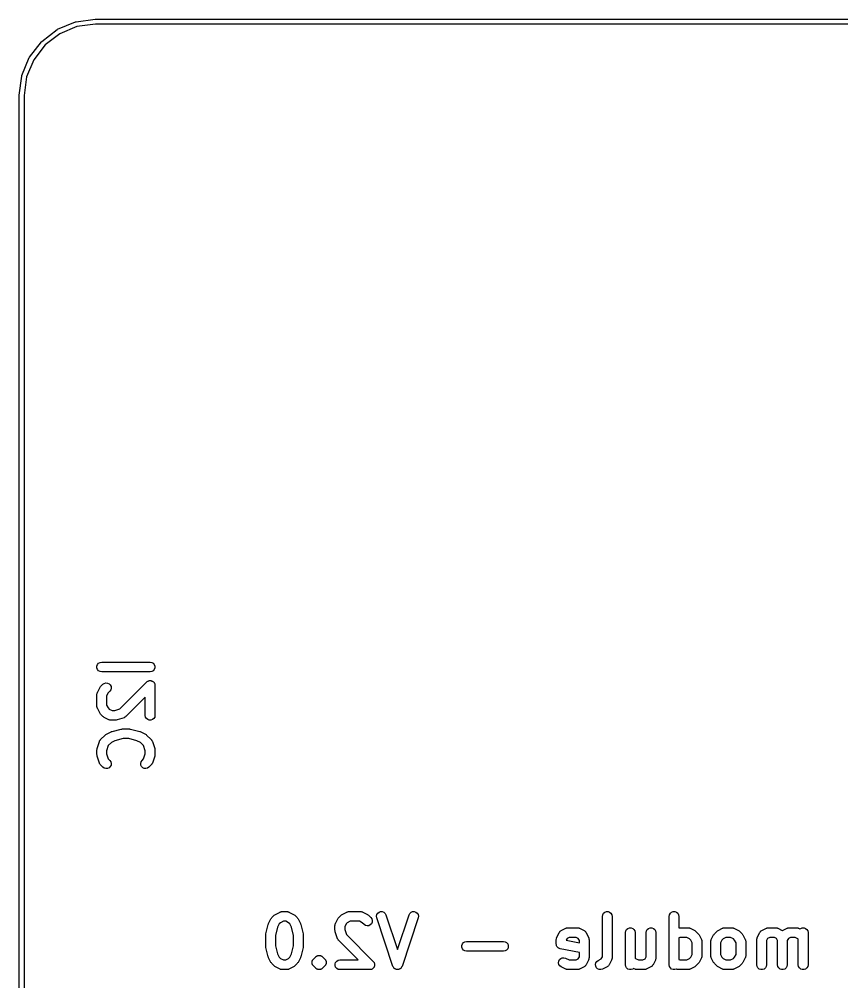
# Model space of a CAD drawing. Extents: x 51.7 to 143, y -96 to -37.9.
# Drawn here: x 51.74 to 77.23, y -67.73 to -37.9 of the extents above; entities that cross this region are included whole.
import ezdxf

# ---------------------------------------------------------------- set-up
doc = ezdxf.new("R2010")
doc.units = 0
doc.header["$MEASUREMENT"] = 0
doc.layers.add('BLACK', color=7, linetype='CONTINUOUS')

msp = doc.modelspace()

# ---------------------------------------------------------------- linework, layer by layer
at = {"layer": 'BLACK', "linetype": 'CONTINUOUS'}
for p, q in [((52.9303, -38.21), (53.4816, -37.9816)), ((53.5299, -38.124), (52.9968, -38.3448)), ((53.4816, -37.9816), (53.5005, -37.9765)), ((53.5005, -37.9765), (54.0906, -37.8989)), ((54.1069, -38.048), (53.5299, -38.124)), ((54.0906, -37.8989), (54.0954, -37.898)), ((54.0954, -37.898), (83.9536, -37.898)), ((83.872, -38.048), (54.1069, -38.048)), ((52.4399, -38.5831), (52.9133, -38.2198)), ((52.9968, -38.3448), (52.539, -38.696)), ((52.9133, -38.2198), (52.9303, -38.21)), ((52.0628, -39.0703), (52.4261, -38.5969)), ((52.539, -38.696), (52.1878, -39.1538)), ((52.4261, -38.5969), (52.4399, -38.5831)), ((52.053, -39.0873), (52.0628, -39.0703)), ((51.8246, -39.6386), (52.053, -39.0873)), ((52.1878, -39.1538), (51.967, -39.6869)), ((51.7418, -40.2476), (51.8195, -39.6576)), ((51.8195, -39.6576), (51.8246, -39.6386)), ((51.8246, -39.6386), (51.8246, -39.6386)), ((51.967, -39.6869), (51.891, -40.2639)), ((51.741, -40.2524), (51.7418, -40.2476)), ((51.741, -93.8596), (51.741, -40.2524)), ((51.891, -40.2639), (51.891, -93.8502)), ((54.1667, -57.8967), (54.2002, -57.8568)), ((54.2002, -57.8568), (54.2453, -57.8308)), ((54.2453, -57.8308), (54.2966, -57.8217)), ((54.2966, -57.8217), (55.7966, -57.8217)), ((55.7966, -57.8217), (55.8479, -57.8308)), ((55.8479, -57.8308), (55.893, -57.8568)), ((55.893, -57.8568), (55.9265, -57.8967)), ((54.1488, -57.9457), (54.1667, -57.8967)), ((54.1488, -57.9978), (54.1488, -57.9457)), ((54.1667, -58.0467), (54.1488, -57.9978)), ((54.2002, -58.0866), (54.1667, -58.0467)), ((54.2453, -58.1127), (54.2002, -58.0866)), ((54.2966, -58.1217), (54.2453, -58.1127)), ((55.7966, -58.1217), (54.2966, -58.1217)), ((55.8479, -58.1127), (55.7966, -58.1217)), ((55.893, -58.0866), (55.8479, -58.1127)), ((55.9265, -58.0467), (55.893, -58.0866)), ((55.9265, -57.8967), (55.9443, -57.9457)), ((55.9443, -57.9978), (55.9265, -58.0467)), ((55.9443, -57.9457), (55.9443, -57.9978)), ((54.8584, -59.2692), (55.6905, -58.4371)), ((55.6905, -58.4371), (55.7066, -58.4258)), ((55.7066, -58.4258), (55.7216, -58.4132)), ((55.7216, -58.4132), (55.7278, -58.411)), ((55.7278, -58.411), (55.7332, -58.4072)), ((55.7332, -58.4072), (55.7521, -58.4021)), ((55.7521, -58.4021), (55.7705, -58.3954)), ((55.7705, -58.3954), (55.7771, -58.3954)), ((55.7771, -58.3954), (55.7835, -58.3937)), ((55.7835, -58.3937), (55.803, -58.3954)), ((55.803, -58.3954), (55.8226, -58.3954)), ((55.8226, -58.3954), (55.8288, -58.3977)), ((55.8288, -58.3977), (55.8354, -58.3983)), ((55.8354, -58.3983), (55.8532, -58.4065)), ((55.8532, -58.4065), (55.8716, -58.4132)), ((55.8716, -58.4132), (55.8766, -58.4175)), ((55.8766, -58.4175), (55.8826, -58.4203)), ((55.8826, -58.4203), (55.8965, -58.4341)), ((55.8965, -58.4341), (55.9115, -58.4467)), ((55.9115, -58.4467), (55.9148, -58.4524)), ((55.9148, -58.4524), (55.9194, -58.4571)), ((55.9194, -58.4571), (55.9277, -58.4749)), ((54.1599, -58.7701), (54.1624, -58.7618)), ((54.1624, -58.7618), (54.2338, -58.6189)), ((54.2338, -58.6189), (54.2481, -58.5996)), ((54.2481, -58.5996), (54.2619, -58.5799)), ((54.2619, -58.5799), (54.3334, -58.5085)), ((54.3334, -58.5085), (54.376, -58.4786)), ((54.376, -58.4786), (54.4264, -58.4651)), ((54.4264, -58.4651), (54.4782, -58.4697)), ((54.4782, -58.4697), (54.5255, -58.4917)), ((54.5455, -58.7206), (54.4913, -58.7749)), ((54.5255, -58.4917), (54.5623, -58.5285)), ((54.5754, -58.678), (54.5455, -58.7206)), ((54.5623, -58.5285), (54.5843, -58.5757)), ((54.5889, -58.6276), (54.5754, -58.678)), ((54.5843, -58.5757), (54.5889, -58.6276)), ((55.9277, -58.4749), (55.9375, -58.4918)), ((55.9375, -58.4918), (55.9387, -58.4983)), ((55.9387, -58.4983), (55.9415, -58.5043)), ((55.9415, -58.5043), (55.9432, -58.5238)), ((55.9432, -58.5238), (55.9466, -58.5431)), ((55.9466, -58.5431), (55.9466, -59.4717)), ((54.1466, -58.8289), (54.1481, -58.8203)), ((54.1466, -59.186), (54.1466, -58.8289)), ((54.1476, -58.8117), (54.1526, -58.7949)), ((54.1481, -58.8203), (54.1476, -58.8117)), ((54.1526, -58.7949), (54.1556, -58.7776)), ((54.1556, -58.7776), (54.1599, -58.7701)), ((54.4913, -58.7749), (54.4466, -58.8643)), ((54.4466, -58.8643), (54.4466, -59.1506)), ((55.6466, -58.9053), (55.0455, -59.5064)), ((55.6466, -59.4717), (55.6466, -58.9053)), ((54.1481, -59.1945), (54.1466, -59.186)), ((54.1476, -59.2032), (54.1481, -59.1945)), ((54.1526, -59.22), (54.1476, -59.2032)), ((54.1556, -59.2373), (54.1526, -59.22)), ((54.1599, -59.2448), (54.1556, -59.2373)), ((54.1624, -59.2531), (54.1599, -59.2448)), ((54.2338, -59.3959), (54.1624, -59.2531)), ((54.4466, -59.1506), (54.4913, -59.24)), ((54.4913, -59.24), (54.5283, -59.277)), ((54.5283, -59.277), (54.6177, -59.3217)), ((54.6177, -59.3217), (54.7008, -59.3217)), ((54.7008, -59.3217), (54.8584, -59.2692)), ((54.2481, -59.4152), (54.2338, -59.3959)), ((54.2619, -59.4349), (54.2481, -59.4152)), ((54.3334, -59.5064), (54.2619, -59.4349)), ((54.353, -59.5201), (54.3334, -59.5064)), ((54.3723, -59.5344), (54.353, -59.5201)), ((54.5152, -59.6059), (54.3723, -59.5344)), ((54.5235, -59.6083), (54.5152, -59.6059)), ((54.531, -59.6127), (54.5235, -59.6083)), ((54.5483, -59.6157), (54.531, -59.6127)), ((54.5651, -59.6207), (54.5483, -59.6157)), ((54.5738, -59.6202), (54.5651, -59.6207)), ((54.5823, -59.6217), (54.5738, -59.6202)), ((54.7251, -59.6217), (54.5823, -59.6217)), ((54.7488, -59.6175), (54.7251, -59.6217)), ((54.7726, -59.614), (54.7488, -59.6175)), ((54.9869, -59.5426), (54.7726, -59.614)), ((54.9945, -59.5385), (54.9869, -59.5426)), ((55.0028, -59.5362), (54.9945, -59.5385)), ((55.0172, -59.5262), (55.0028, -59.5362)), ((55.0327, -59.5178), (55.0172, -59.5262)), ((55.0384, -59.5113), (55.0327, -59.5178)), ((55.0455, -59.5064), (55.0384, -59.5113)), ((55.6556, -59.523), (55.6466, -59.4717)), ((55.6817, -59.5681), (55.6556, -59.523)), ((55.7216, -59.6016), (55.6817, -59.5681)), ((55.7705, -59.6194), (55.7216, -59.6016)), ((55.8226, -59.6194), (55.7705, -59.6194)), ((55.8716, -59.6016), (55.8226, -59.6194)), ((55.9115, -59.5681), (55.8716, -59.6016)), ((55.9375, -59.523), (55.9115, -59.5681)), ((55.9466, -59.4717), (55.9375, -59.523)), ((54.6173, -59.969), (54.903, -59.8976)), ((54.903, -59.8976), (54.9214, -59.8963)), ((54.9214, -59.8963), (54.9394, -59.8931)), ((54.9394, -59.8931), (55.1537, -59.8931)), ((55.1537, -59.8931), (55.1718, -59.8963)), ((55.1718, -59.8963), (55.1901, -59.8976)), ((55.1901, -59.8976), (55.4758, -59.969)), ((54.2321, -60.2655), (54.2421, -60.2511)), ((54.2421, -60.2511), (54.2505, -60.2356)), ((54.2505, -60.2356), (54.257, -60.2299)), ((54.257, -60.2299), (54.2619, -60.2228)), ((54.2619, -60.2228), (54.4048, -60.0799)), ((54.4048, -60.0799), (54.4245, -60.0662)), ((54.4245, -60.0662), (54.4438, -60.0518)), ((54.4438, -60.0518), (54.5866, -59.9804)), ((54.5866, -59.9804), (54.6024, -59.9757)), ((54.6024, -59.9757), (54.6173, -59.969)), ((54.9579, -60.1931), (54.7061, -60.2561)), ((55.1352, -60.1931), (54.9579, -60.1931)), ((55.3871, -60.2561), (55.1352, -60.1931)), ((55.4758, -59.969), (55.4908, -59.9757)), ((55.4908, -59.9757), (55.5065, -59.9804)), ((55.5065, -59.9804), (55.6494, -60.0518)), ((55.6494, -60.0518), (55.6687, -60.0661)), ((55.6687, -60.0661), (55.6884, -60.0799)), ((55.6884, -60.0799), (55.8312, -60.2228)), ((55.8312, -60.2228), (55.8362, -60.2299)), ((55.8362, -60.2299), (55.8426, -60.2356)), ((55.8426, -60.2356), (55.851, -60.2511)), ((55.851, -60.2511), (55.8611, -60.2655)), ((54.1466, -60.5431), (54.1507, -60.5195)), ((54.1466, -60.686), (54.1466, -60.5431)), ((54.1507, -60.5195), (54.1543, -60.4957)), ((54.1543, -60.4957), (54.2257, -60.2814)), ((54.2257, -60.2814), (54.2298, -60.2738)), ((54.2298, -60.2738), (54.2321, -60.2655)), ((54.4991, -60.4099), (54.4466, -60.5675)), ((54.5997, -60.3093), (54.4991, -60.4099)), ((54.7061, -60.2561), (54.5997, -60.3093)), ((55.4934, -60.3093), (55.3871, -60.2561)), ((55.594, -60.4099), (55.4934, -60.3093)), ((55.6466, -60.5675), (55.594, -60.4099)), ((55.8611, -60.2655), (55.8633, -60.2738)), ((55.8633, -60.2738), (55.8674, -60.2814)), ((55.8674, -60.2814), (55.9389, -60.4957)), ((55.9389, -60.4957), (55.9424, -60.5195)), ((55.9424, -60.5195), (55.9466, -60.5431)), ((55.9466, -60.5431), (55.9466, -60.686)), ((54.1507, -60.7097), (54.1466, -60.686)), ((54.1543, -60.7334), (54.1507, -60.7097)), ((54.2257, -60.9477), (54.1543, -60.7334)), ((54.4466, -60.5675), (54.4466, -60.6617)), ((54.4466, -60.6617), (54.4991, -60.8193)), ((54.4991, -60.8193), (54.5455, -60.8656)), ((55.5476, -60.8656), (55.594, -60.8193)), ((55.594, -60.8193), (55.6466, -60.6617)), ((55.6466, -60.6617), (55.6466, -60.5675)), ((55.9389, -60.7334), (55.8674, -60.9477)), ((55.9424, -60.7097), (55.9389, -60.7334)), ((55.9466, -60.686), (55.9424, -60.7097)), ((54.2298, -60.9553), (54.2257, -60.9477)), ((54.2321, -60.9637), (54.2298, -60.9553)), ((54.2421, -60.9781), (54.2321, -60.9637)), ((54.2505, -60.9935), (54.2421, -60.9781)), ((54.257, -60.9993), (54.2505, -60.9935)), ((54.2619, -61.0063), (54.257, -60.9993)), ((54.3334, -61.0778), (54.2619, -61.0063)), ((54.376, -61.1077), (54.3334, -61.0778)), ((54.4264, -61.1211), (54.376, -61.1077)), ((54.4782, -61.1166), (54.4264, -61.1211)), ((54.5255, -61.0946), (54.4782, -61.1166)), ((54.5623, -61.0578), (54.5255, -61.0946)), ((54.5455, -60.8656), (54.5754, -60.9083)), ((54.5843, -61.0105), (54.5623, -61.0578)), ((54.5754, -60.9083), (54.5889, -60.9586)), ((54.5889, -60.9586), (54.5843, -61.0105)), ((55.5043, -60.9586), (55.5178, -60.9083)), ((55.5088, -61.0105), (55.5043, -60.9586)), ((55.5308, -61.0578), (55.5088, -61.0105)), ((55.5178, -60.9083), (55.5476, -60.8656)), ((55.5677, -61.0946), (55.5308, -61.0578)), ((55.6149, -61.1166), (55.5677, -61.0946)), ((55.6668, -61.1211), (55.6149, -61.1166)), ((55.7171, -61.1077), (55.6668, -61.1211)), ((55.7598, -61.0778), (55.7171, -61.1077)), ((55.8312, -61.0063), (55.7598, -61.0778)), ((55.8362, -60.9993), (55.8312, -61.0063)), ((55.8426, -60.9935), (55.8362, -60.9993)), ((55.851, -60.9781), (55.8426, -60.9935)), ((55.8611, -60.9637), (55.851, -60.9781)), ((55.8633, -60.9553), (55.8611, -60.9637)), ((55.8674, -60.9477), (55.8633, -60.9553)), ((59.6793, -65.6388), (59.8222, -65.5674)), ((59.8222, -65.5674), (59.8305, -65.5649)), ((59.8305, -65.5649), (59.838, -65.5606)), ((59.838, -65.5606), (59.8553, -65.5576)), ((59.8553, -65.5576), (59.8721, -65.5526)), ((59.8721, -65.5526), (59.8808, -65.5531)), ((59.8808, -65.5531), (59.8893, -65.5516)), ((59.8893, -65.5516), (60.0321, -65.5516)), ((60.0321, -65.5516), (60.0407, -65.5531)), ((60.0407, -65.5531), (60.0493, -65.5526)), ((60.0493, -65.5526), (60.0661, -65.5576)), ((60.0661, -65.5576), (60.0834, -65.5606)), ((60.0834, -65.5606), (60.0909, -65.5649)), ((60.0909, -65.5649), (60.0992, -65.5674)), ((60.0992, -65.5674), (60.2421, -65.6388)), ((61.7508, -65.6388), (61.8936, -65.5674)), ((61.8936, -65.5674), (61.9019, -65.5649)), ((61.9019, -65.5649), (61.9094, -65.5606)), ((61.9094, -65.5606), (61.9267, -65.5576)), ((61.9267, -65.5576), (61.9436, -65.5526)), ((61.9436, -65.5526), (61.9522, -65.5531)), ((61.9522, -65.5531), (61.9607, -65.5516)), ((61.9607, -65.5516), (62.3179, -65.5516)), ((62.3179, -65.5516), (62.3264, -65.5531)), ((62.3264, -65.5531), (62.335, -65.5526)), ((62.335, -65.5526), (62.3518, -65.5576)), ((62.3518, -65.5576), (62.3692, -65.5606)), ((62.3692, -65.5606), (62.3767, -65.5649)), ((62.3767, -65.5649), (62.3849, -65.5674)), ((62.3849, -65.5674), (62.5278, -65.6388)), ((62.8212, -65.6464), (62.8485, -65.602)), ((62.8485, -65.602), (62.8893, -65.5697)), ((62.8893, -65.5697), (62.9387, -65.5532)), ((62.9387, -65.5532), (62.9908, -65.5546)), ((62.9908, -65.5546), (63.0392, -65.5738)), ((63.0392, -65.5738), (63.0782, -65.6083)), ((63.0782, -65.6083), (63.103, -65.6541)), ((63.8184, -65.6541), (63.8432, -65.6083)), ((63.8432, -65.6083), (63.8822, -65.5738)), ((63.8822, -65.5738), (63.9306, -65.5546)), ((63.9306, -65.5546), (63.9827, -65.5532)), ((63.9827, -65.5532), (64.0321, -65.5697)), ((64.0321, -65.5697), (64.0729, -65.602)), ((64.0729, -65.602), (64.1002, -65.6464)), ((69.8198, -65.6503), (69.8458, -65.6052)), ((69.8458, -65.6052), (69.8857, -65.5717)), ((69.8857, -65.5717), (69.9347, -65.5538)), ((69.9347, -65.5538), (69.9868, -65.5538)), ((69.9868, -65.5538), (70.0357, -65.5717)), ((70.0357, -65.5717), (70.0756, -65.6052)), ((70.0756, -65.6052), (70.1017, -65.6503)), ((71.8912, -65.6503), (71.9172, -65.6052)), ((71.9172, -65.6052), (71.9571, -65.5717)), ((71.9571, -65.5717), (72.0061, -65.5538)), ((72.0061, -65.5538), (72.0582, -65.5538)), ((72.0582, -65.5538), (72.1071, -65.5717)), ((72.1071, -65.5717), (72.147, -65.6052)), ((72.147, -65.6052), (72.1731, -65.6503)), ((59.4647, -65.9359), (59.4694, -65.9202)), ((59.4694, -65.9202), (59.5408, -65.7773)), ((59.5408, -65.7773), (59.5551, -65.7581)), ((59.5551, -65.7581), (59.5689, -65.7384)), ((59.5689, -65.7384), (59.6404, -65.6669)), ((59.6404, -65.6669), (59.66, -65.6531)), ((59.66, -65.6531), (59.6793, -65.6388)), ((59.8353, -65.8963), (59.7983, -65.9333)), ((59.9247, -65.8516), (59.8353, -65.8963)), ((59.9967, -65.8516), (59.9247, -65.8516)), ((60.0861, -65.8963), (59.9967, -65.8516)), ((60.1231, -65.9333), (60.0861, -65.8963)), ((60.2421, -65.6388), (60.2614, -65.6532)), ((60.2614, -65.6532), (60.2811, -65.6669)), ((60.2811, -65.6669), (60.3525, -65.7384)), ((60.3525, -65.7384), (60.3663, -65.758)), ((60.3663, -65.758), (60.3806, -65.7773)), ((60.3806, -65.7773), (60.452, -65.9202)), ((60.452, -65.9202), (60.4567, -65.9359)), ((61.5384, -65.9285), (61.5408, -65.9202)), ((61.5408, -65.9202), (61.6123, -65.7773)), ((61.6123, -65.7773), (61.6266, -65.758)), ((61.6266, -65.758), (61.6404, -65.7384)), ((61.6404, -65.7384), (61.7118, -65.6669)), ((61.7118, -65.6669), (61.7315, -65.6531)), ((61.7315, -65.6531), (61.7508, -65.6388)), ((61.9067, -65.8963), (61.8697, -65.9333)), ((61.9961, -65.8516), (61.9067, -65.8963)), ((62.2824, -65.8516), (61.9961, -65.8516)), ((62.3719, -65.8963), (62.2824, -65.8516)), ((62.4261, -65.9505), (62.3719, -65.8963)), ((62.5278, -65.6388), (62.5471, -65.6531)), ((62.5471, -65.6531), (62.5668, -65.6669)), ((62.5668, -65.6669), (62.6382, -65.7384)), ((62.6382, -65.7384), (62.6681, -65.781)), ((62.677, -65.8833), (62.655, -65.9305)), ((62.6681, -65.781), (62.6816, -65.8314)), ((62.6816, -65.8314), (62.677, -65.8833)), ((62.8108, -65.6975), (62.8212, -65.6464)), ((62.8184, -65.749), (62.8108, -65.6975)), ((63.3184, -67.249), (62.8184, -65.749)), ((63.103, -65.6541), (63.4607, -66.7272)), ((63.4607, -66.7272), (63.8184, -65.6541)), ((64.103, -65.749), (63.603, -67.249)), ((64.1002, -65.6464), (64.1107, -65.6975)), ((64.1107, -65.6975), (64.103, -65.749)), ((69.8107, -65.7016), (69.8198, -65.6503)), ((69.8107, -66.9519), (69.8107, -65.7016)), ((70.1017, -65.6503), (70.1107, -65.7016)), ((70.1107, -65.7016), (70.1107, -66.9873)), ((71.8821, -65.7016), (71.8912, -65.6503)), ((71.8821, -67.2016), (71.8821, -65.7016)), ((72.1731, -65.6503), (72.1821, -65.7016)), ((72.1821, -65.7016), (72.1821, -66.0516)), ((59.3866, -66.2366), (59.4581, -65.9509)), ((59.4581, -65.9509), (59.4647, -65.9359)), ((59.7451, -66.0396), (59.6821, -66.2915)), ((59.7983, -65.9333), (59.7451, -66.0396)), ((60.1763, -66.0396), (60.1231, -65.9333)), ((60.2393, -66.2915), (60.1763, -66.0396)), ((60.4567, -65.9359), (60.4634, -65.9509)), ((60.4634, -65.9509), (60.5348, -66.2366)), ((61.525, -65.9873), (61.5265, -65.9788)), ((61.525, -66.1301), (61.525, -65.9873)), ((61.5292, -66.1538), (61.525, -66.1301)), ((61.526, -65.9701), (61.531, -65.9533)), ((61.5265, -65.9788), (61.526, -65.9701)), ((61.5327, -66.1776), (61.5292, -66.1538)), ((61.531, -65.9533), (61.534, -65.936)), ((61.6041, -66.3919), (61.5327, -66.1776)), ((61.534, -65.936), (61.5384, -65.9285)), ((61.8697, -65.9333), (61.825, -66.0227)), ((61.825, -66.0227), (61.825, -66.1058)), ((61.825, -66.1058), (61.8775, -66.2634)), ((62.4687, -65.9804), (62.4261, -65.9505)), ((62.5191, -65.9939), (62.4687, -65.9804)), ((62.571, -65.9893), (62.5191, -65.9939)), ((62.6182, -65.9673), (62.571, -65.9893)), ((62.655, -65.9305), (62.6182, -65.9673)), ((68.398, -66.3488), (68.4694, -66.2059)), ((68.4694, -66.2059), (68.4825, -66.1882)), ((68.4825, -66.1882), (68.4946, -66.1699)), ((68.4946, -66.1699), (68.498, -66.1674)), ((68.498, -66.1674), (68.5004, -66.1641)), ((68.5004, -66.1641), (68.5188, -66.152)), ((68.5188, -66.152), (68.5365, -66.1388)), ((68.5365, -66.1388), (68.6793, -66.0674)), ((68.6793, -66.0674), (68.6876, -66.0649)), ((68.6876, -66.0649), (68.6951, -66.0606)), ((68.6951, -66.0606), (68.7124, -66.0576)), ((68.7124, -66.0576), (68.7293, -66.0526)), ((68.7293, -66.0526), (68.7379, -66.0531)), ((68.7379, -66.0531), (68.7464, -66.0516)), ((68.7464, -66.0516), (69.0321, -66.0516)), ((69.0321, -66.0516), (69.0407, -66.0531)), ((69.0407, -66.0531), (69.0493, -66.0526)), ((69.0493, -66.0526), (69.0661, -66.0576)), ((69.0661, -66.0576), (69.0834, -66.0606)), ((69.0834, -66.0606), (69.0909, -66.0649)), ((69.0909, -66.0649), (69.0992, -66.0674)), ((69.0992, -66.0674), (69.2421, -66.1388)), ((69.2421, -66.1388), (69.2598, -66.1519)), ((69.2598, -66.1519), (69.2781, -66.1641)), ((69.2781, -66.1641), (69.2806, -66.1674)), ((69.2806, -66.1674), (69.2839, -66.1699)), ((69.2839, -66.1699), (69.2961, -66.1882)), ((69.2961, -66.1882), (69.3092, -66.2059)), ((69.3092, -66.2059), (69.3806, -66.3488)), ((70.525, -66.2016), (70.534, -66.1503)), ((70.525, -67.2016), (70.525, -66.2016)), ((70.534, -66.1503), (70.5601, -66.1052)), ((70.5601, -66.1052), (70.6, -66.0717)), ((70.6, -66.0717), (70.649, -66.0538)), ((70.649, -66.0538), (70.701, -66.0538)), ((70.701, -66.0538), (70.75, -66.0717)), ((70.75, -66.0717), (70.7899, -66.1052)), ((70.7899, -66.1052), (70.816, -66.1503)), ((70.816, -66.1503), (70.825, -66.2016)), ((70.825, -66.2016), (70.825, -66.9966)), ((71.1679, -66.2016), (71.1769, -66.1503)), ((71.1679, -66.9519), (71.1679, -66.2016)), ((71.1769, -66.1503), (71.203, -66.1052)), ((71.203, -66.1052), (71.2429, -66.0717)), ((71.2429, -66.0717), (71.2918, -66.0538)), ((71.2918, -66.0538), (71.3439, -66.0538)), ((71.3439, -66.0538), (71.3929, -66.0717)), ((71.3929, -66.0717), (71.4328, -66.1052)), ((71.4328, -66.1052), (71.4588, -66.1503)), ((71.4588, -66.1503), (71.4679, -66.2016)), ((71.4679, -66.2016), (71.4679, -66.9873)), ((72.1821, -66.0516), (72.4607, -66.0516)), ((72.4607, -66.0516), (72.4692, -66.0531)), ((72.4692, -66.0531), (72.4779, -66.0526)), ((72.4779, -66.0526), (72.4947, -66.0576)), ((72.4947, -66.0576), (72.512, -66.0606)), ((72.512, -66.0606), (72.5195, -66.0649)), ((72.5195, -66.0649), (72.5278, -66.0674)), ((72.5278, -66.0674), (72.6707, -66.1388)), ((72.6707, -66.1388), (72.6899, -66.1531)), ((72.6899, -66.1531), (72.7096, -66.1669)), ((72.7096, -66.1669), (72.7811, -66.2384)), ((73.2832, -66.2384), (73.3546, -66.1669)), ((73.3546, -66.1669), (73.3743, -66.1531)), ((73.3743, -66.1531), (73.3936, -66.1388)), ((73.3936, -66.1388), (73.5365, -66.0674)), ((73.5365, -66.0674), (73.5448, -66.0649)), ((73.5448, -66.0649), (73.5523, -66.0606)), ((73.5523, -66.0606), (73.5696, -66.0576)), ((73.5696, -66.0576), (73.5864, -66.0526)), ((73.5864, -66.0526), (73.5951, -66.0531)), ((73.5951, -66.0531), (73.6036, -66.0516)), ((73.6036, -66.0516), (73.8179, -66.0516)), ((73.8179, -66.0516), (73.8264, -66.0531)), ((73.8264, -66.0531), (73.835, -66.0526)), ((73.835, -66.0526), (73.8518, -66.0576)), ((73.8518, -66.0576), (73.8692, -66.0606)), ((73.8692, -66.0606), (73.8767, -66.0649)), ((73.8767, -66.0649), (73.8849, -66.0674)), ((73.8849, -66.0674), (74.0278, -66.1388)), ((74.0278, -66.1388), (74.0471, -66.1531)), ((74.0471, -66.1531), (74.0668, -66.1669)), ((74.0668, -66.1669), (74.1382, -66.2384)), ((74.6123, -66.3488), (74.6837, -66.2059)), ((74.6837, -66.2059), (74.6968, -66.1882)), ((74.6968, -66.1882), (74.7089, -66.1699)), ((74.7089, -66.1699), (74.7123, -66.1674)), ((74.7123, -66.1674), (74.7147, -66.1641)), ((74.7147, -66.1641), (74.7331, -66.152)), ((74.7331, -66.152), (74.7508, -66.1388)), ((74.7508, -66.1388), (74.8936, -66.0674)), ((74.8936, -66.0674), (74.9019, -66.0649)), ((74.9019, -66.0649), (74.9094, -66.0606)), ((74.9094, -66.0606), (74.9267, -66.0576)), ((74.9267, -66.0576), (74.9436, -66.0526)), ((74.9436, -66.0526), (74.9522, -66.0531)), ((74.9522, -66.0531), (74.9607, -66.0516)), ((74.9607, -66.0516), (75.175, -66.0516)), ((75.175, -66.0516), (75.1835, -66.0531)), ((75.1835, -66.0531), (75.1921, -66.0526)), ((75.1921, -66.0526), (75.209, -66.0576)), ((75.209, -66.0576), (75.2263, -66.0606)), ((75.2263, -66.0606), (75.2338, -66.0649)), ((75.2338, -66.0649), (75.2421, -66.0674)), ((75.2421, -66.0674), (75.3849, -66.1388)), ((75.3849, -66.1388), (75.3893, -66.1421)), ((75.3893, -66.1421), (75.3936, -66.1388)), ((75.3936, -66.1388), (75.5365, -66.0674)), ((75.5365, -66.0674), (75.5448, -66.0649)), ((75.5448, -66.0649), (75.5523, -66.0606)), ((75.5523, -66.0606), (75.5696, -66.0576)), ((75.5696, -66.0576), (75.5864, -66.0526)), ((75.5864, -66.0526), (75.5951, -66.0531)), ((75.5951, -66.0531), (75.6036, -66.0516)), ((75.6036, -66.0516), (75.8179, -66.0516)), ((75.8179, -66.0516), (75.8264, -66.0531)), ((75.8264, -66.0531), (75.835, -66.0526)), ((75.835, -66.0526), (75.8518, -66.0576)), ((75.8518, -66.0576), (75.8692, -66.0606)), ((75.8692, -66.0606), (75.8767, -66.0649)), ((75.8767, -66.0649), (75.8849, -66.0674)), ((75.8849, -66.0674), (75.9334, -66.0916)), ((75.9334, -66.0916), (75.9571, -66.0717)), ((75.9571, -66.0717), (76.0061, -66.0538)), ((76.0061, -66.0538), (76.0582, -66.0538)), ((76.0582, -66.0538), (76.1071, -66.0717)), ((76.1071, -66.0717), (76.147, -66.1052)), ((76.147, -66.1052), (76.1731, -66.1503)), ((76.1731, -66.1503), (76.1821, -66.2016)), ((76.1821, -66.2016), (76.1821, -67.2016)), ((59.3821, -66.273), (59.3853, -66.2549)), ((59.3821, -66.6301), (59.3821, -66.273)), ((59.3853, -66.2549), (59.3866, -66.2366)), ((59.6821, -66.2915), (59.6821, -66.6117)), ((60.2393, -66.6117), (60.2393, -66.2915)), ((60.5348, -66.2366), (60.5361, -66.2549)), ((60.5361, -66.2549), (60.5393, -66.273)), ((60.5393, -66.273), (60.5393, -66.6301)), ((61.6082, -66.3995), (61.6041, -66.3919)), ((61.6105, -66.4078), (61.6082, -66.3995)), ((61.6206, -66.4222), (61.6105, -66.4078)), ((61.6289, -66.4377), (61.6206, -66.4222)), ((61.6354, -66.4434), (61.6289, -66.4377)), ((61.6404, -66.4505), (61.6354, -66.4434)), ((62.2414, -67.0516), (61.6404, -66.4505)), ((61.8775, -66.2634), (62.7096, -67.0955)), ((65.4737, -66.5551), (65.5072, -66.5152)), ((65.5072, -66.5152), (65.5523, -66.4892)), ((65.5523, -66.4892), (65.6036, -66.4801)), ((65.6036, -66.4801), (66.7464, -66.4801)), ((66.7464, -66.4801), (66.7977, -66.4892)), ((66.7977, -66.4892), (66.8428, -66.5152)), ((66.8428, -66.5152), (66.8763, -66.5551)), ((68.3821, -66.4159), (68.3836, -66.4073)), ((68.3821, -66.5587), (68.3821, -66.4159)), ((68.3831, -66.3987), (68.3881, -66.3819)), ((68.3836, -66.4073), (68.3831, -66.3987)), ((68.3881, -66.3819), (68.3912, -66.3646)), ((68.3912, -66.3646), (68.3955, -66.3571)), ((68.3955, -66.3571), (68.398, -66.3488)), ((68.7154, -66.3848), (68.6892, -66.4372)), ((68.6892, -66.4372), (69.0964, -66.5186)), ((68.7818, -66.3516), (68.7154, -66.3848)), ((68.9967, -66.3516), (68.7818, -66.3516)), ((69.0632, -66.3848), (68.9967, -66.3516)), ((69.0964, -66.4513), (69.0632, -66.3848)), ((69.0964, -66.5186), (69.0964, -66.4513)), ((69.3806, -66.3488), (69.3831, -66.3571)), ((69.3831, -66.3571), (69.3874, -66.3646)), ((69.3874, -66.3646), (69.3904, -66.3819)), ((69.3904, -66.3819), (69.3954, -66.3987)), ((69.3954, -66.3987), (69.3949, -66.4073)), ((69.3949, -66.4073), (69.3964, -66.4159)), ((69.3964, -66.4159), (69.3964, -66.9873)), ((72.2104, -66.3516), (72.1821, -66.3657)), ((72.1821, -66.3657), (72.1821, -67.0374)), ((72.4253, -66.3516), (72.2104, -66.3516)), ((72.5147, -66.3963), (72.4253, -66.3516)), ((72.5517, -66.4333), (72.5147, -66.3963)), ((72.5964, -66.5227), (72.5517, -66.4333)), ((72.7811, -66.2384), (72.7949, -66.258)), ((72.7949, -66.258), (72.8092, -66.2773)), ((72.8092, -66.2773), (72.8806, -66.4202)), ((72.8806, -66.4202), (72.8831, -66.4285)), ((72.8831, -66.4285), (72.8874, -66.436)), ((72.8874, -66.436), (72.8904, -66.4533)), ((72.8904, -66.4533), (72.8954, -66.4701)), ((72.8954, -66.4701), (72.8949, -66.4788)), ((72.8949, -66.4788), (72.8964, -66.4873)), ((72.8964, -66.4873), (72.8964, -66.9159)), ((73.1679, -66.4873), (73.1694, -66.4788)), ((73.1679, -66.9159), (73.1679, -66.4873)), ((73.1688, -66.4701), (73.1739, -66.4533)), ((73.1694, -66.4788), (73.1688, -66.4701)), ((73.1739, -66.4533), (73.1769, -66.436)), ((73.1769, -66.436), (73.1812, -66.4285)), ((73.1812, -66.4285), (73.1837, -66.4202)), ((73.1837, -66.4202), (73.2551, -66.2773)), ((73.2551, -66.2773), (73.2694, -66.258)), ((73.2694, -66.258), (73.2832, -66.2384)), ((73.5126, -66.4333), (73.4679, -66.5227)), ((73.5496, -66.3963), (73.5126, -66.4333)), ((73.639, -66.3516), (73.5496, -66.3963)), ((73.7824, -66.3516), (73.639, -66.3516)), ((73.8719, -66.3963), (73.7824, -66.3516)), ((73.9089, -66.4333), (73.8719, -66.3963)), ((73.9536, -66.5227), (73.9089, -66.4333)), ((74.1382, -66.2384), (74.152, -66.258)), ((74.152, -66.258), (74.1663, -66.2773)), ((74.1663, -66.2773), (74.2377, -66.4202)), ((74.2377, -66.4202), (74.2402, -66.4285)), ((74.2402, -66.4285), (74.2445, -66.436)), ((74.2445, -66.436), (74.2476, -66.4533)), ((74.2476, -66.4533), (74.2526, -66.4701)), ((74.2526, -66.4701), (74.2521, -66.4788)), ((74.2521, -66.4788), (74.2536, -66.4873)), ((74.2536, -66.4873), (74.2536, -66.9159)), ((74.5964, -66.4159), (74.5979, -66.4073)), ((74.5964, -67.2016), (74.5964, -66.4159)), ((74.5974, -66.3987), (74.6024, -66.3819)), ((74.5979, -66.4073), (74.5974, -66.3987)), ((74.6024, -66.3819), (74.6055, -66.3646)), ((74.6055, -66.3646), (74.6098, -66.3571)), ((74.6098, -66.3571), (74.6123, -66.3488)), ((74.9297, -66.3848), (74.8964, -66.4513)), ((74.8964, -66.4513), (74.8964, -67.2016)), ((74.9961, -66.3516), (74.9297, -66.3848)), ((75.1396, -66.3516), (74.9961, -66.3516)), ((75.2061, -66.3848), (75.1396, -66.3516)), ((75.2393, -66.4513), (75.2061, -66.3848)), ((75.2393, -67.2016), (75.2393, -66.4513)), ((75.5725, -66.3848), (75.5393, -66.4513)), ((75.5393, -66.4513), (75.5393, -67.2016)), ((75.639, -66.3516), (75.5725, -66.3848)), ((75.7824, -66.3516), (75.639, -66.3516)), ((75.8719, -66.3963), (75.7824, -66.3516)), ((75.8821, -66.4066), (75.8719, -66.3963)), ((75.8821, -67.2016), (75.8821, -66.4066)), ((59.3853, -66.6482), (59.3821, -66.6301)), ((59.3866, -66.6665), (59.3853, -66.6482)), ((59.4581, -66.9522), (59.3866, -66.6665)), ((59.6821, -66.6117), (59.7451, -66.8635)), ((60.1763, -66.8635), (60.2393, -66.6117)), ((60.5348, -66.6665), (60.4634, -66.9522)), ((60.5361, -66.6482), (60.5348, -66.6665)), ((60.5393, -66.6301), (60.5361, -66.6482)), ((65.4558, -66.6041), (65.4737, -66.5551)), ((65.4558, -66.6562), (65.4558, -66.6041)), ((65.4737, -66.7051), (65.4558, -66.6562)), ((65.5072, -66.745), (65.4737, -66.7051)), ((65.5523, -66.7711), (65.5072, -66.745)), ((65.6036, -66.7801), (65.5523, -66.7711)), ((66.7464, -66.7801), (65.6036, -66.7801)), ((66.7977, -66.7711), (66.7464, -66.7801)), ((66.8428, -66.745), (66.7977, -66.7711)), ((66.8763, -66.7051), (66.8428, -66.745)), ((66.8763, -66.5551), (66.8941, -66.6041)), ((66.8941, -66.6562), (66.8763, -66.7051)), ((66.8941, -66.6041), (66.8941, -66.6562)), ((68.3864, -66.5827), (68.3821, -66.5587)), ((68.3901, -66.6068), (68.3864, -66.5827)), ((68.3909, -66.6083), (68.3901, -66.6068)), ((68.3912, -66.61), (68.3909, -66.6083)), ((68.4034, -66.6311), (68.3912, -66.61)), ((68.4151, -66.6525), (68.4034, -66.6311)), ((68.4164, -66.6536), (68.4151, -66.6525)), ((68.4172, -66.6551), (68.4164, -66.6536)), ((68.4359, -66.6708), (68.4172, -66.6551)), ((68.4542, -66.6869), (68.4359, -66.6708)), ((68.4558, -66.6875), (68.4542, -66.6869)), ((68.4571, -66.6886), (68.4558, -66.6875)), ((68.48, -66.697), (68.4571, -66.6886)), ((68.5027, -66.7058), (68.48, -66.697)), ((69.0964, -66.8245), (68.5027, -66.7058)), ((72.5964, -66.8804), (72.5964, -66.5227)), ((73.4679, -66.5227), (73.4679, -66.8804)), ((73.9536, -66.8804), (73.9536, -66.5227)), ((59.4647, -66.9672), (59.4581, -66.9522)), ((59.4694, -66.9829), (59.4647, -66.9672)), ((59.5408, -67.1258), (59.4694, -66.9829)), ((59.7451, -66.8635), (59.7983, -66.9699)), ((59.7983, -66.9699), (59.8353, -67.0069)), ((59.8353, -67.0069), (59.9247, -67.0516)), ((59.9247, -67.0516), (59.9967, -67.0516)), ((59.9967, -67.0516), (60.0861, -67.0069)), ((60.0861, -67.0069), (60.1231, -66.9699)), ((60.1231, -66.9699), (60.1763, -66.8635)), ((60.452, -66.9829), (60.3806, -67.1258)), ((60.4567, -66.9672), (60.452, -66.9829)), ((60.4634, -66.9522), (60.4567, -66.9672)), ((60.8113, -67.1171), (60.8147, -67.1044)), ((60.8147, -67.1044), (60.8158, -67.0913)), ((60.8158, -67.0913), (60.8214, -67.0794)), ((60.8214, -67.0794), (60.8248, -67.0667)), ((60.8248, -67.0667), (60.8323, -67.056)), ((60.8323, -67.056), (60.8378, -67.0441)), ((60.8378, -67.0441), (60.8471, -67.0348)), ((60.8471, -67.0348), (60.8546, -67.0241)), ((60.8546, -67.0241), (60.9261, -66.9526)), ((60.9261, -66.9526), (60.9368, -66.9451)), ((60.9368, -66.9451), (60.9461, -66.9358)), ((60.9461, -66.9358), (60.9521, -66.9331)), ((60.9521, -66.9331), (60.9571, -66.9288)), ((60.9571, -66.9288), (60.9633, -66.9266)), ((60.9633, -66.9266), (60.9687, -66.9228)), ((60.9687, -66.9228), (60.9814, -66.9194)), ((60.9814, -66.9194), (60.9933, -66.9138)), ((60.9933, -66.9138), (60.9999, -66.9132)), ((60.9999, -66.9132), (61.0061, -66.911)), ((61.0061, -66.911), (61.0127, -66.911)), ((61.0127, -66.911), (61.0191, -66.9093)), ((61.0191, -66.9093), (61.0321, -66.9104)), ((61.0321, -66.9104), (61.0452, -66.9093)), ((61.0452, -66.9093), (61.0516, -66.911)), ((61.0516, -66.911), (61.0582, -66.911)), ((61.0582, -66.911), (61.0644, -66.9132)), ((61.0644, -66.9132), (61.071, -66.9138)), ((61.071, -66.9138), (61.0829, -66.9194)), ((61.0829, -66.9194), (61.0955, -66.9228)), ((61.0955, -66.9228), (61.1009, -66.9266)), ((61.1009, -66.9266), (61.1071, -66.9288)), ((61.1071, -66.9288), (61.1122, -66.9331)), ((61.1122, -66.9331), (61.1182, -66.9358)), ((61.1182, -66.9358), (61.1275, -66.9451)), ((61.1275, -66.9451), (61.1382, -66.9526)), ((61.1382, -66.9526), (61.2096, -67.0241)), ((61.2096, -67.0241), (61.2172, -67.0348)), ((61.2172, -67.0348), (61.2264, -67.0441)), ((61.2264, -67.0441), (61.232, -67.056)), ((61.232, -67.056), (61.2395, -67.0667)), ((61.2395, -67.0667), (61.2429, -67.0794)), ((61.2429, -67.0794), (61.2485, -67.0913)), ((61.2485, -67.0913), (61.2496, -67.1044)), ((61.2496, -67.1044), (61.253, -67.1171)), ((61.5451, -67.1266), (61.5786, -67.0867)), ((61.5786, -67.0867), (61.6237, -67.0606)), ((61.6237, -67.0606), (61.675, -67.0516)), ((61.675, -67.0516), (62.2414, -67.0516)), ((62.7096, -67.0955), (62.7209, -67.1116)), ((62.7209, -67.1116), (62.7335, -67.1266)), ((68.4538, -67.1391), (68.4598, -67.0874)), ((68.4598, -67.0874), (68.4831, -67.0408)), ((68.4831, -67.0408), (68.5209, -67.005)), ((68.5209, -67.005), (68.5687, -66.9842)), ((68.5687, -66.9842), (68.6207, -66.9811)), ((68.6207, -66.9811), (68.6707, -66.996)), ((68.6707, -66.996), (68.7818, -67.0516)), ((68.7818, -67.0516), (68.9967, -67.0516)), ((68.9967, -67.0516), (69.0632, -67.0183)), ((69.0632, -67.0183), (69.0964, -66.9519)), ((69.0964, -66.9519), (69.0964, -66.8245)), ((69.3806, -67.0544), (69.3092, -67.1972)), ((69.3831, -67.0461), (69.3806, -67.0544)), ((69.3874, -67.0386), (69.3831, -67.0461)), ((69.3904, -67.0213), (69.3874, -67.0386)), ((69.3954, -67.0044), (69.3904, -67.0213)), ((69.3964, -66.9873), (69.3949, -66.9958)), ((69.3949, -66.9958), (69.3954, -67.0044)), ((69.6088, -67.1419), (69.6375, -67.0984)), ((69.6375, -67.0984), (69.6793, -67.0674)), ((69.6793, -67.0674), (69.7775, -67.0183)), ((69.7775, -67.0183), (69.8107, -66.9519)), ((70.0949, -67.0544), (70.0234, -67.1972)), ((70.0973, -67.0461), (70.0949, -67.0544)), ((70.1017, -67.0386), (70.0973, -67.0461)), ((70.1047, -67.0213), (70.1017, -67.0386)), ((70.1097, -67.0044), (70.1047, -67.0213)), ((70.1107, -66.9873), (70.1092, -66.9958)), ((70.1092, -66.9958), (70.1097, -67.0044)), ((70.825, -66.9966), (70.8353, -67.0069)), ((70.8353, -67.0069), (70.9247, -67.0516)), ((70.9247, -67.0516), (71.0682, -67.0516)), ((71.0682, -67.0516), (71.1346, -67.0183)), ((71.1346, -67.0183), (71.1679, -66.9519)), ((71.452, -67.0544), (71.3806, -67.1972)), ((71.4545, -67.0461), (71.452, -67.0544)), ((71.4588, -67.0386), (71.4545, -67.0461)), ((71.4619, -67.0213), (71.4588, -67.0386)), ((71.4669, -67.0044), (71.4619, -67.0213)), ((71.4679, -66.9873), (71.4664, -66.9958)), ((71.4664, -66.9958), (71.4669, -67.0044)), ((72.1821, -67.0374), (72.2104, -67.0516)), ((72.2104, -67.0516), (72.4253, -67.0516)), ((72.4253, -67.0516), (72.5147, -67.0069)), ((72.5147, -67.0069), (72.5517, -66.9699)), ((72.5517, -66.9699), (72.5964, -66.8804)), ((72.8806, -66.9829), (72.8092, -67.1258)), ((72.8831, -66.9747), (72.8806, -66.9829)), ((72.8874, -66.9672), (72.8831, -66.9747)), ((72.8904, -66.9499), (72.8874, -66.9672)), ((72.8954, -66.933), (72.8904, -66.9499)), ((72.8964, -66.9159), (72.8949, -66.9244)), ((72.8949, -66.9244), (72.8954, -66.933)), ((73.1694, -66.9244), (73.1679, -66.9159)), ((73.1688, -66.933), (73.1694, -66.9244)), ((73.1739, -66.9499), (73.1688, -66.933)), ((73.1769, -66.9672), (73.1739, -66.9499)), ((73.1812, -66.9746), (73.1769, -66.9672)), ((73.1837, -66.9829), (73.1812, -66.9746)), ((73.2551, -67.1258), (73.1837, -66.9829)), ((73.4679, -66.8804), (73.5126, -66.9699)), ((73.5126, -66.9699), (73.5496, -67.0069)), ((73.5496, -67.0069), (73.639, -67.0516)), ((73.639, -67.0516), (73.7824, -67.0516)), ((73.7824, -67.0516), (73.8719, -67.0069)), ((73.8719, -67.0069), (73.9089, -66.9699)), ((73.9089, -66.9699), (73.9536, -66.8804)), ((74.2377, -66.9829), (74.1663, -67.1258)), ((74.2402, -66.9746), (74.2377, -66.9829)), ((74.2445, -66.9672), (74.2402, -66.9746)), ((74.2476, -66.9498), (74.2445, -66.9672)), ((74.2526, -66.933), (74.2476, -66.9498)), ((74.2536, -66.9159), (74.2521, -66.9244)), ((74.2521, -66.9244), (74.2526, -66.933)), ((59.5551, -67.1451), (59.5408, -67.1258)), ((59.5689, -67.1648), (59.5551, -67.1451)), ((59.6404, -67.2362), (59.5689, -67.1648)), ((59.66, -67.25), (59.6404, -67.2362)), ((59.6793, -67.2643), (59.66, -67.25)), ((59.8222, -67.3357), (59.6793, -67.2643)), ((59.8305, -67.3382), (59.8222, -67.3357)), ((59.838, -67.3425), (59.8305, -67.3382)), ((59.8553, -67.3456), (59.838, -67.3425)), ((59.8721, -67.3506), (59.8553, -67.3456)), ((59.8808, -67.3501), (59.8721, -67.3506)), ((59.8893, -67.3516), (59.8808, -67.3501)), ((60.0321, -67.3516), (59.8893, -67.3516)), ((60.0407, -67.3501), (60.0321, -67.3516)), ((60.0493, -67.3506), (60.0407, -67.3501)), ((60.0661, -67.3456), (60.0493, -67.3506)), ((60.0834, -67.3425), (60.0661, -67.3456)), ((60.0909, -67.3382), (60.0834, -67.3425)), ((60.0992, -67.3357), (60.0909, -67.3382)), ((60.2421, -67.2643), (60.0992, -67.3357)), ((60.2614, -67.25), (60.2421, -67.2643)), ((60.2811, -67.2362), (60.2614, -67.25)), ((60.3525, -67.1648), (60.2811, -67.2362)), ((60.3663, -67.1451), (60.3525, -67.1648)), ((60.3806, -67.1258), (60.3663, -67.1451)), ((60.8124, -67.1301), (60.8113, -67.1171)), ((60.8113, -67.1432), (60.8124, -67.1301)), ((60.8147, -67.1559), (60.8113, -67.1432)), ((60.8158, -67.169), (60.8147, -67.1559)), ((60.8214, -67.1809), (60.8158, -67.169)), ((60.8248, -67.1935), (60.8214, -67.1809)), ((60.8323, -67.2043), (60.8248, -67.1935)), ((60.8378, -67.2162), (60.8323, -67.2043)), ((60.8471, -67.2255), (60.8378, -67.2162)), ((60.8546, -67.2362), (60.8471, -67.2255)), ((60.9261, -67.3076), (60.8546, -67.2362)), ((60.9368, -67.3152), (60.9261, -67.3076)), ((60.9461, -67.3244), (60.9368, -67.3152)), ((60.9521, -67.3272), (60.9461, -67.3244)), ((60.9571, -67.3315), (60.9521, -67.3272)), ((60.9633, -67.3337), (60.9571, -67.3315)), ((60.9687, -67.3375), (60.9633, -67.3337)), ((60.9814, -67.3409), (60.9687, -67.3375)), ((60.9933, -67.3465), (60.9814, -67.3409)), ((60.9999, -67.347), (60.9933, -67.3465)), ((61.0061, -67.3493), (60.9999, -67.347)), ((61.0127, -67.3493), (61.0061, -67.3493)), ((61.0191, -67.351), (61.0127, -67.3493)), ((61.0321, -67.3499), (61.0191, -67.351)), ((61.0452, -67.351), (61.0321, -67.3499)), ((61.0516, -67.3493), (61.0452, -67.351)), ((61.0582, -67.3493), (61.0516, -67.3493)), ((61.0644, -67.347), (61.0582, -67.3493)), ((61.071, -67.3465), (61.0644, -67.347)), ((61.0829, -67.3409), (61.071, -67.3465)), ((61.0955, -67.3375), (61.0829, -67.3409)), ((61.1009, -67.3337), (61.0955, -67.3375)), ((61.1071, -67.3315), (61.1009, -67.3337)), ((61.1122, -67.3272), (61.1071, -67.3315)), ((61.1182, -67.3244), (61.1122, -67.3272)), ((61.1275, -67.3152), (61.1182, -67.3244)), ((61.1382, -67.3076), (61.1275, -67.3152)), ((61.2096, -67.2362), (61.1382, -67.3076)), ((61.2172, -67.2255), (61.2096, -67.2362)), ((61.2264, -67.2162), (61.2172, -67.2255)), ((61.232, -67.2043), (61.2264, -67.2162)), ((61.2395, -67.1935), (61.232, -67.2043)), ((61.2429, -67.1809), (61.2395, -67.1935)), ((61.2485, -67.169), (61.2429, -67.1809)), ((61.2496, -67.1559), (61.2485, -67.169)), ((61.253, -67.1432), (61.2496, -67.1559)), ((61.253, -67.1171), (61.2519, -67.1301)), ((61.2519, -67.1301), (61.253, -67.1432)), ((61.5273, -67.1755), (61.5451, -67.1266)), ((61.5273, -67.2276), (61.5273, -67.1755)), ((61.5451, -67.2766), (61.5273, -67.2276)), ((61.5786, -67.3165), (61.5451, -67.2766)), ((61.6237, -67.3425), (61.5786, -67.3165)), ((61.675, -67.3516), (61.6237, -67.3425)), ((62.6036, -67.3516), (61.675, -67.3516)), ((62.6229, -67.3482), (62.6036, -67.3516)), ((62.6424, -67.3465), (62.6229, -67.3482)), ((62.6484, -67.3437), (62.6424, -67.3465)), ((62.6549, -67.3425), (62.6484, -67.3437)), ((62.6719, -67.3327), (62.6549, -67.3425)), ((62.6896, -67.3244), (62.6719, -67.3327)), ((62.6943, -67.3198), (62.6896, -67.3244)), ((62.7, -67.3165), (62.6943, -67.3198)), ((62.7126, -67.3015), (62.7, -67.3165)), ((62.7264, -67.2876), (62.7126, -67.3015)), ((62.7292, -67.2816), (62.7264, -67.2876)), ((62.7335, -67.2766), (62.7292, -67.2816)), ((62.7335, -67.1266), (62.7357, -67.1328)), ((62.7402, -67.2582), (62.7335, -67.2766)), ((62.7357, -67.1328), (62.7395, -67.1382)), ((62.7395, -67.1382), (62.7446, -67.1571)), ((62.7485, -67.2404), (62.7402, -67.2582)), ((62.7446, -67.1571), (62.7513, -67.1755)), ((62.749, -67.2338), (62.7485, -67.2404)), ((62.7513, -67.2276), (62.749, -67.2338)), ((62.7513, -67.1755), (62.7513, -67.1821)), ((62.7513, -67.1821), (62.753, -67.1885)), ((62.753, -67.1885), (62.7513, -67.208)), ((62.7513, -67.208), (62.7513, -67.2276)), ((63.3204, -67.2526), (63.3184, -67.249)), ((63.3212, -67.2567), (63.3204, -67.2526)), ((63.3327, -67.2755), (63.3212, -67.2567)), ((63.3432, -67.2948), (63.3327, -67.2755)), ((63.3463, -67.2976), (63.3432, -67.2948)), ((63.3485, -67.3011), (63.3463, -67.2976)), ((63.3657, -67.3148), (63.3485, -67.3011)), ((63.3822, -67.3294), (63.3657, -67.3148)), ((63.386, -67.3309), (63.3822, -67.3294)), ((63.3893, -67.3335), (63.386, -67.3309)), ((63.4102, -67.3404), (63.3893, -67.3335)), ((63.4306, -67.3485), (63.4102, -67.3404)), ((63.4348, -67.3486), (63.4306, -67.3485)), ((63.4387, -67.3499), (63.4348, -67.3486)), ((63.4607, -67.3493), (63.4387, -67.3499)), ((63.4827, -67.3499), (63.4607, -67.3493)), ((63.4866, -67.3486), (63.4827, -67.3499)), ((63.4908, -67.3485), (63.4866, -67.3486)), ((63.5113, -67.3404), (63.4908, -67.3485)), ((63.5321, -67.3335), (63.5113, -67.3404)), ((63.5354, -67.3309), (63.5321, -67.3335)), ((63.5392, -67.3294), (63.5354, -67.3309)), ((63.5557, -67.3148), (63.5392, -67.3294)), ((63.5729, -67.3011), (63.5557, -67.3148)), ((63.5751, -67.2976), (63.5729, -67.3011)), ((63.5782, -67.2948), (63.5751, -67.2976)), ((63.5887, -67.2755), (63.5782, -67.2948)), ((63.6002, -67.2567), (63.5887, -67.2755)), ((63.601, -67.2526), (63.6002, -67.2567)), ((63.603, -67.249), (63.601, -67.2526)), ((68.4659, -67.1898), (68.4538, -67.1391)), ((68.4946, -67.2333), (68.4659, -67.1898)), ((68.5365, -67.2643), (68.4946, -67.2333)), ((68.6793, -67.3357), (68.5365, -67.2643)), ((68.6876, -67.3382), (68.6793, -67.3357)), ((68.6951, -67.3425), (68.6876, -67.3382)), ((68.7124, -67.3456), (68.6951, -67.3425)), ((68.7293, -67.3506), (68.7124, -67.3456)), ((68.7379, -67.3501), (68.7293, -67.3506)), ((68.7464, -67.3516), (68.7379, -67.3501)), ((69.0321, -67.3516), (68.7464, -67.3516)), ((69.0407, -67.3501), (69.0321, -67.3516)), ((69.0493, -67.3506), (69.0407, -67.3501)), ((69.0661, -67.3456), (69.0493, -67.3506)), ((69.0834, -67.3425), (69.0661, -67.3456)), ((69.0909, -67.3382), (69.0834, -67.3425)), ((69.0992, -67.3357), (69.0909, -67.3382)), ((69.2421, -67.2643), (69.0992, -67.3357)), ((69.2598, -67.2512), (69.2421, -67.2643)), ((69.2781, -67.2391), (69.2598, -67.2512)), ((69.2806, -67.2357), (69.2781, -67.2391)), ((69.2839, -67.2333), (69.2806, -67.2357)), ((69.2961, -67.2149), (69.2839, -67.2333)), ((69.3092, -67.1972), (69.2961, -67.2149)), ((69.5967, -67.1926), (69.6088, -67.1419)), ((69.6027, -67.2443), (69.5967, -67.1926)), ((69.626, -67.2909), (69.6027, -67.2443)), ((69.6638, -67.3267), (69.626, -67.2909)), ((69.7116, -67.3475), (69.6638, -67.3267)), ((69.7636, -67.3506), (69.7116, -67.3475)), ((69.8135, -67.3357), (69.7636, -67.3506)), ((69.9564, -67.2643), (69.8135, -67.3357)), ((69.974, -67.2512), (69.9564, -67.2643)), ((69.9924, -67.2391), (69.974, -67.2512)), ((69.9949, -67.2357), (69.9924, -67.2391)), ((69.9982, -67.2333), (69.9949, -67.2357)), ((70.0103, -67.2149), (69.9982, -67.2333)), ((70.0234, -67.1972), (70.0103, -67.2149)), ((70.534, -67.2529), (70.525, -67.2016)), ((70.5601, -67.298), (70.534, -67.2529)), ((70.6, -67.3315), (70.5601, -67.298)), ((70.649, -67.3493), (70.6, -67.3315)), ((70.701, -67.3493), (70.649, -67.3493)), ((70.75, -67.3315), (70.701, -67.3493)), ((70.7738, -67.3115), (70.75, -67.3315)), ((70.8222, -67.3357), (70.7738, -67.3115)), ((70.8305, -67.3382), (70.8222, -67.3357)), ((70.838, -67.3425), (70.8305, -67.3382)), ((70.8553, -67.3456), (70.838, -67.3425)), ((70.8721, -67.3506), (70.8553, -67.3456)), ((70.8808, -67.3501), (70.8721, -67.3506)), ((70.8893, -67.3516), (70.8808, -67.3501)), ((71.1036, -67.3516), (70.8893, -67.3516)), ((71.1121, -67.3501), (71.1036, -67.3516)), ((71.1207, -67.3506), (71.1121, -67.3501)), ((71.1376, -67.3456), (71.1207, -67.3506)), ((71.1549, -67.3425), (71.1376, -67.3456)), ((71.1624, -67.3382), (71.1549, -67.3425)), ((71.1707, -67.3357), (71.1624, -67.3382)), ((71.3135, -67.2643), (71.1707, -67.3357)), ((71.3312, -67.2512), (71.3135, -67.2643)), ((71.3496, -67.2391), (71.3312, -67.2512)), ((71.352, -67.2357), (71.3496, -67.2391)), ((71.3554, -67.2333), (71.352, -67.2357)), ((71.3675, -67.2149), (71.3554, -67.2333)), ((71.3806, -67.1972), (71.3675, -67.2149)), ((71.8912, -67.2529), (71.8821, -67.2016)), ((71.9172, -67.298), (71.8912, -67.2529)), ((71.9571, -67.3315), (71.9172, -67.298)), ((72.0061, -67.3493), (71.9571, -67.3315)), ((72.0582, -67.3493), (72.0061, -67.3493)), ((72.1027, -67.3331), (72.0582, -67.3493)), ((72.1079, -67.3357), (72.1027, -67.3331)), ((72.1162, -67.3382), (72.1079, -67.3357)), ((72.1237, -67.3425), (72.1162, -67.3382)), ((72.141, -67.3456), (72.1237, -67.3425)), ((72.1578, -67.3506), (72.141, -67.3456)), ((72.1665, -67.3501), (72.1578, -67.3506)), ((72.175, -67.3516), (72.1665, -67.3501)), ((72.4607, -67.3516), (72.175, -67.3516)), ((72.4692, -67.3501), (72.4607, -67.3516)), ((72.4779, -67.3506), (72.4692, -67.3501)), ((72.4947, -67.3456), (72.4779, -67.3506)), ((72.512, -67.3425), (72.4947, -67.3456)), ((72.5195, -67.3382), (72.512, -67.3425)), ((72.5278, -67.3357), (72.5195, -67.3382)), ((72.6707, -67.2643), (72.5278, -67.3357)), ((72.6899, -67.25), (72.6707, -67.2643)), ((72.7096, -67.2362), (72.6899, -67.25)), ((72.7811, -67.1648), (72.7096, -67.2362)), ((72.7949, -67.1451), (72.7811, -67.1648)), ((72.8092, -67.1258), (72.7949, -67.1451)), ((73.2694, -67.1451), (73.2551, -67.1258)), ((73.2832, -67.1648), (73.2694, -67.1451)), ((73.3546, -67.2362), (73.2832, -67.1648)), ((73.3743, -67.25), (73.3546, -67.2362)), ((73.3936, -67.2643), (73.3743, -67.25)), ((73.5365, -67.3357), (73.3936, -67.2643)), ((73.5448, -67.3382), (73.5365, -67.3357)), ((73.5523, -67.3425), (73.5448, -67.3382)), ((73.5696, -67.3456), (73.5523, -67.3425)), ((73.5864, -67.3506), (73.5696, -67.3456)), ((73.5951, -67.3501), (73.5864, -67.3506)), ((73.6036, -67.3516), (73.5951, -67.3501)), ((73.8179, -67.3516), (73.6036, -67.3516)), ((73.8264, -67.3501), (73.8179, -67.3516)), ((73.835, -67.3506), (73.8264, -67.3501)), ((73.8518, -67.3456), (73.835, -67.3506)), ((73.8692, -67.3425), (73.8518, -67.3456)), ((73.8767, -67.3382), (73.8692, -67.3425)), ((73.8849, -67.3357), (73.8767, -67.3382)), ((74.0278, -67.2643), (73.8849, -67.3357)), ((74.0471, -67.25), (74.0278, -67.2643)), ((74.0668, -67.2362), (74.0471, -67.25)), ((74.1382, -67.1648), (74.0668, -67.2362)), ((74.152, -67.1451), (74.1382, -67.1648)), ((74.1663, -67.1258), (74.152, -67.1451)), ((74.6055, -67.2529), (74.5964, -67.2016)), ((74.6315, -67.298), (74.6055, -67.2529)), ((74.6714, -67.3315), (74.6315, -67.298)), ((74.7204, -67.3493), (74.6714, -67.3315)), ((74.7725, -67.3493), (74.7204, -67.3493)), ((74.8214, -67.3315), (74.7725, -67.3493)), ((74.8613, -67.298), (74.8214, -67.3315)), ((74.8874, -67.2529), (74.8613, -67.298)), ((74.8964, -67.2016), (74.8874, -67.2529)), ((75.2483, -67.2529), (75.2393, -67.2016)), ((75.2744, -67.298), (75.2483, -67.2529)), ((75.3143, -67.3315), (75.2744, -67.298)), ((75.3632, -67.3493), (75.3143, -67.3315)), ((75.4153, -67.3493), (75.3632, -67.3493)), ((75.4643, -67.3315), (75.4153, -67.3493)), ((75.5042, -67.298), (75.4643, -67.3315)), ((75.5302, -67.2529), (75.5042, -67.298)), ((75.5393, -67.2016), (75.5302, -67.2529)), ((75.8912, -67.2529), (75.8821, -67.2016)), ((75.9172, -67.298), (75.8912, -67.2529)), ((75.9571, -67.3315), (75.9172, -67.298)), ((76.0061, -67.3493), (75.9571, -67.3315)), ((76.0582, -67.3493), (76.0061, -67.3493)), ((76.1071, -67.3315), (76.0582, -67.3493)), ((76.147, -67.298), (76.1071, -67.3315)), ((76.1731, -67.2529), (76.147, -67.298)), ((76.1821, -67.2016), (76.1731, -67.2529))]:
    msp.add_line(p, q, dxfattribs=at)

doc.saveas('drawing.dxf')
